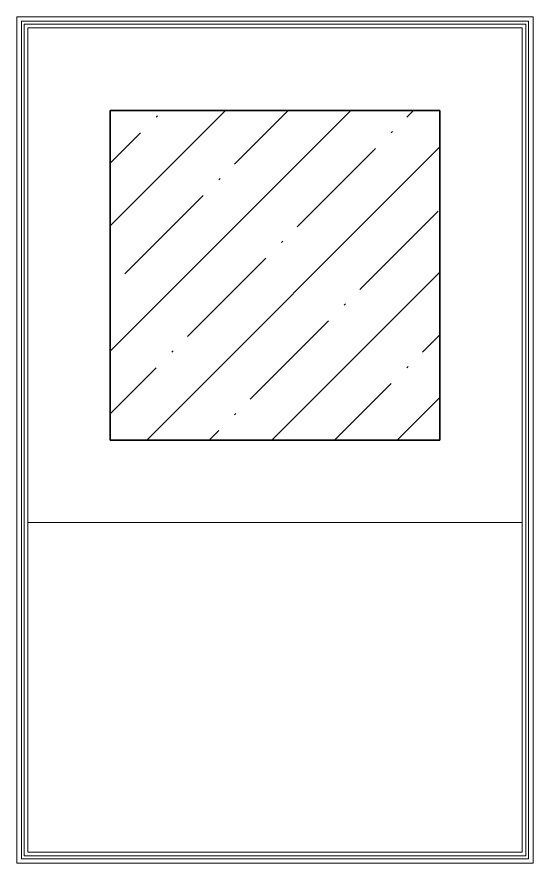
# Model space of a CAD drawing. Header units: millimetres. Extents: x 5993 to 95364, y 94667 to 143522.
# Drawn here: x 47568.8 to 47645.4, y 117481.3 to 117606.7 of the extents above; entities that cross this region are included whole.
import ezdxf

# ---------------------------------------------------------------- set-up
doc = ezdxf.new("R2010")
doc.units = ezdxf.units.MM
for name, color, linetype, lineweight in [('0-2', 7, 'Continuous', 9), ('Несущие колонны', 7, 'Continuous', 9), ('Несущие колонны-1', 7, 'Continuous', 35), ('Общие ребра', 7, 'Continuous', 9), ('Стены-1', 7, 'Continuous', 13)]:
    doc.layers.add(name, color=color, linetype=linetype, lineweight=lineweight)
pattern_1 = [(45, (-73400, -44450), (-114.04925, 114.04925), []), (45, (-73285.95, -44450), (-114.04925, 114.04925), [201.613, -40.323, 3.353, -36.97])]

# ---------------------------------------------------------------- blocks, each defined once
blk = doc.blocks.new('BSC_Колонна _Прямоугольная - 600х600-25984397-АИ2_01_План напольных покрытий и плинтусов 1го этажа _Часть 1_')
at = {"layer": 'Несущие колонны'}
h = blk.add_hatch(dxfattribs=at)
h.set_pattern_fill('FP_36', color=256, style=0, pattern_type=2)
h.set_pattern_definition(pattern_1)
h.paths.add_polyline_path([(-300, -300), (300, -300), (300, 300), (-300, 300)], flags=0)
at = {"layer": 'Несущие колонны-1'}
for p, q in [((300, 300), (-300, 300)), ((-300, 300), (-300, -300)), ((300, -300), (300, 300)), ((-300, -300), (300, -300))]:
    blk.add_line(p, q, dxfattribs=at)
blk = doc.blocks.new('BSC_Колонна _Прямоугольная - 600х600-25984397-АИ2_01_План напольных покрытий и плинтусов 1го этажа _Часть 2_')
at = {"layer": 'Несущие колонны'}
h = blk.add_hatch(dxfattribs=at)
h.set_pattern_fill('FP_13', color=256, style=0, pattern_type=2)
h.set_pattern_definition(pattern_1)
h.paths.add_polyline_path([(-300, -300), (300, -300), (300, 300), (-300, 300)], flags=0)
at = {"layer": 'Несущие колонны-1'}
for p, q in [((300, 300), (-300, 300)), ((-300, 300), (-300, -300)), ((300, -300), (300, 300)), ((-300, -300), (300, -300))]:
    blk.add_line(p, q, dxfattribs=at)

msp = doc.modelspace()

# ---------------------------------------------------------------- linework, layer by layer
at = {"layer": 'Общие ребра'}
for p, q in [((47569.5, 117606.01), (47644.7, 117606.01)), ((47569.5, 117605.6), (47569.5, 117606.01)), ((47569.5, 117606.01), (47644.7, 117606.01)), ((47569.5, 117605.6), (47569.5, 117606.01)), ((47569.5, 117605.03), (47569.5, 117605.6)), ((47569.5, 117605.03), (47569.5, 117605.6)), ((47569.5, 117482.94), (47569.5, 117605.03)), ((47569.5, 117482.94), (47569.5, 117605.03)), ((47569.9, 117605.6), (47644.3, 117605.6)), ((47569.9, 117605.03), (47569.9, 117605.6)), ((47569.9, 117605.6), (47644.3, 117605.6)), ((47569.9, 117605.03), (47569.9, 117605.6)), ((47569.9, 117482.94), (47569.9, 117605.03)), ((47569.9, 117482.94), (47569.9, 117605.03)), ((47644.3, 117605.6), (47644.3, 117605.03)), ((47644.3, 117605.6), (47644.3, 117605.03)), ((47644.3, 117605.03), (47644.3, 117482.94)), ((47644.3, 117605.03), (47644.3, 117482.94)), ((47644.7, 117606.01), (47644.7, 117605.6)), ((47644.7, 117606.01), (47644.7, 117605.6)), ((47644.7, 117605.6), (47644.7, 117605.03)), ((47644.7, 117605.6), (47644.7, 117605.03)), ((47644.7, 117605.03), (47644.7, 117482.94)), ((47644.7, 117605.03), (47644.7, 117482.94)), ((47569.5, 117482.37), (47569.5, 117482.94)), ((47569.5, 117482.37), (47569.5, 117482.94)), ((47569.5, 117481.96), (47569.5, 117482.37)), ((47569.5, 117481.96), (47569.5, 117482.37)), ((47569.9, 117482.37), (47569.9, 117482.94)), ((47569.9, 117482.37), (47569.9, 117482.94)), ((47644.3, 117482.37), (47569.9, 117482.37)), ((47644.3, 117482.37), (47569.9, 117482.37)), ((47644.3, 117482.94), (47644.3, 117482.37)), ((47644.3, 117482.94), (47644.3, 117482.37)), ((47644.7, 117482.94), (47644.7, 117482.37)), ((47644.7, 117482.94), (47644.7, 117482.37)), ((47644.7, 117482.37), (47644.7, 117481.96)), ((47644.7, 117482.37), (47644.7, 117481.96)), ((47644.7, 117481.96), (47569.5, 117481.96)), ((47644.7, 117481.96), (47569.5, 117481.96))]:
    msp.add_line(p, q, dxfattribs=at)
at = {"layer": 'Стены-1'}
for p, q in [((47645.36, 117606.66), (47568.84, 117606.66)), ((47568.84, 117606.66), (47568.84, 117606.01)), ((47645.36, 117606.66), (47568.84, 117606.66)), ((47568.84, 117606.66), (47568.84, 117606.01)), ((47645.36, 117606.01), (47645.36, 117606.66)), ((47645.36, 117606.01), (47645.36, 117606.66)), ((47568.84, 117606.01), (47568.84, 117605.03)), ((47568.84, 117606.01), (47568.84, 117605.03)), ((47568.84, 117605.03), (47568.84, 117482.94)), ((47568.84, 117605.03), (47568.84, 117482.94)), ((47631.52, 117605.03), (47570.47, 117605.03)), ((47570.47, 117605.03), (47570.47, 117592.82)), ((47570.47, 117605.03), (47643.73, 117605.03)), ((47570.47, 117482.94), (47570.47, 117605.03)), ((47631.52, 117605.03), (47570.47, 117605.03)), ((47570.47, 117605.03), (47570.47, 117592.82)), ((47570.47, 117605.03), (47643.73, 117605.03)), ((47570.47, 117482.94), (47570.47, 117605.03)), ((47643.73, 117605.03), (47631.52, 117605.03)), ((47643.73, 117605.03), (47631.52, 117605.03)), ((47643.73, 117531.78), (47643.73, 117605.03)), ((47643.73, 117605.03), (47643.73, 117482.94)), ((47643.73, 117531.78), (47643.73, 117605.03)), ((47643.73, 117605.03), (47643.73, 117482.94)), ((47645.36, 117605.03), (47645.36, 117606.01)), ((47645.36, 117605.03), (47645.36, 117606.01)), ((47645.36, 117482.94), (47645.36, 117605.03)), ((47645.36, 117482.94), (47645.36, 117605.03)), ((47570.47, 117592.82), (47570.47, 117531.78)), ((47570.47, 117592.82), (47570.47, 117531.78)), ((47570.47, 117531.78), (47582.68, 117531.78)), ((47570.47, 117531.78), (47582.68, 117531.78)), ((47582.68, 117531.78), (47631.52, 117531.78)), ((47582.68, 117531.78), (47631.52, 117531.78)), ((47631.52, 117531.78), (47643.73, 117531.78)), ((47631.52, 117531.78), (47643.73, 117531.78)), ((47568.84, 117482.94), (47568.84, 117481.96)), ((47568.84, 117482.94), (47568.84, 117481.96)), ((47643.73, 117482.94), (47570.47, 117482.94)), ((47643.73, 117482.94), (47570.47, 117482.94)), ((47645.36, 117481.96), (47645.36, 117482.94)), ((47645.36, 117481.96), (47645.36, 117482.94)), ((47568.84, 117481.96), (47568.84, 117481.31)), ((47568.84, 117481.96), (47568.84, 117481.31)), ((47568.84, 117481.31), (47645.36, 117481.31)), ((47568.84, 117481.31), (47645.36, 117481.31)), ((47645.36, 117481.31), (47645.36, 117481.96)), ((47645.36, 117481.31), (47645.36, 117481.96))]:
    msp.add_line(p, q, dxfattribs=at)

# ---------------------------------------------------------------- block references
at = {"layer": '0-2', "xscale": 0.08139549610658335, "yscale": 0.08139549610658335, "zscale": 0.08139549610658335}
for name in ['BSC_Колонна _Прямоугольная - 600х600-25984397-АИ2_01_План напольных покрытий и плинтусов 1го этажа _Часть 1_', 'BSC_Колонна _Прямоугольная - 600х600-25984397-АИ2_01_План напольных покрытий и плинтусов 1го этажа _Часть 2_']:
    msp.add_blockref(name, (47607.1, 117568.4), dxfattribs=at)

doc.saveas('drawing.dxf')
